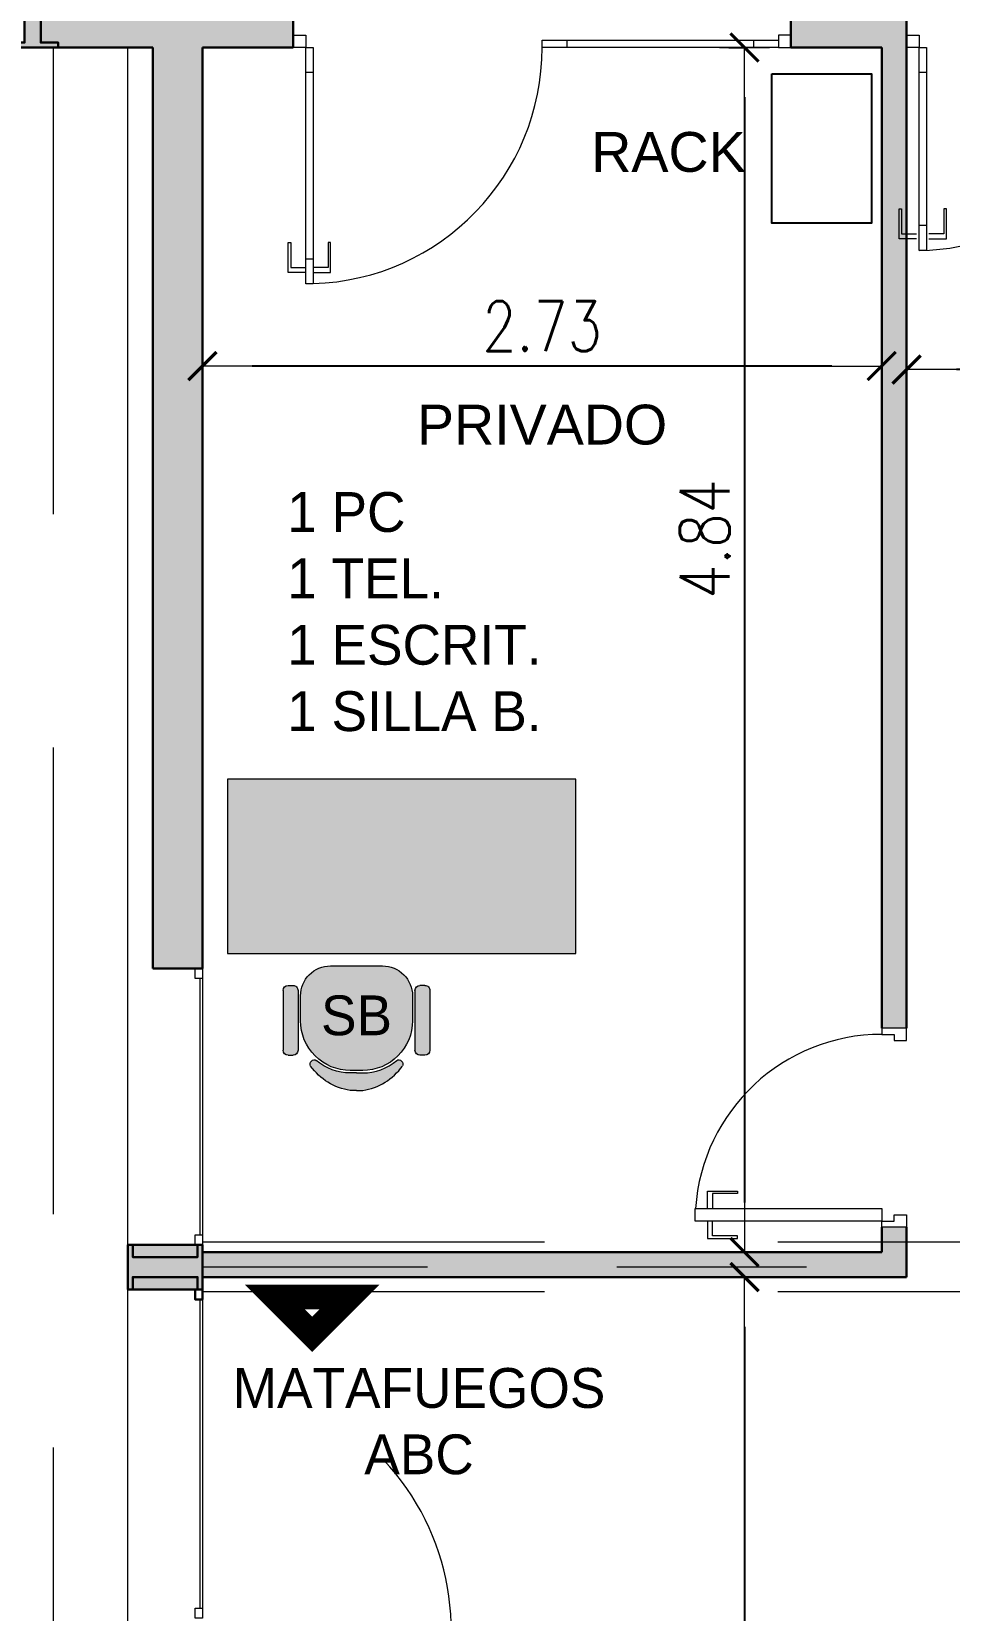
# Model space of a CAD drawing. Header units: millimetres. Extents: x 1972 to 5740, y 370 to 952.
# Drawn here: x 2718.49 to 2722.18, y 550.36 to 556.71 of the extents above; entities that cross this region are included whole.
import ezdxf

# ---------------------------------------------------------------- set-up
doc = ezdxf.new("R2010")
doc.units = ezdxf.units.MM
doc.header["$LTSCALE"] = 15
doc.linetypes.add('CENTER', pattern=[50.8, 31.75, -6.35, 6.35, -6.35])
doc.linetypes.add('DASHED2', pattern=[0.375, 0.25, -0.125])
for name, color, linetype, lineweight in [('000 ALE 01', 1, 'Continuous', 9), ('000 ALE CARPINTERIAS', 32, 'Continuous', 9), ('000 ALE COTAS', 223, 'Continuous', 9), ('000 ALE HATCH MUROS', 252, 'Continuous', 0), ('000 ALE LINEA DE MODULOS', 74, 'CENTER', 0), ('000 ALE TEXTO', 3, 'Continuous', 0), ('MUROS', 1, 'Continuous', 30)]:
    doc.layers.add(name, color=color, linetype=linetype, lineweight=lineweight)
for name, color, linetype, lineweight, true_color in [('000 ALE MOB HATCH', 8, 'Continuous', 0, 0x808080), ('000 ALE MOBILIARIO', 8, 'Continuous', 0, 0x808080), ('000 ALE PROYECCIONES', 253, 'DASHED2', 9, 0xa8a8a8)]:
    doc.layers.add(name, color=color, linetype=linetype, lineweight=lineweight, true_color=true_color)
doc.layers.add('Mobiliario', color=251, linetype='Continuous')
doc.styles.add('NGPTitulos100', font='arial.ttf', dxfattribs={"height": 0.5})
doc.styles.add('RR', font='ROMANS.shx', dxfattribs={"width": 0.8})
doc.dimstyles.new('ALE cota100', dxfattribs={"dimscale": 2, "dimtxt": 0.1, "dimasz": 0.1, "dimexe": 0, "dimexo": 0.1, "dimgap": 0.03, "dimtad": 1, "dimzin": 1, "dimdsep": 46, "dimtxsty": 'RR', "dimblk1": 'COTA_N', "dimblk2": 'COTA_N', "dimsah": 1, "dimcen": 0.09, "dimclrd": 256, "dimclre": 256, "dimclrt": 256, "dimadec": 0, "dimazin": 0, "dimtfac": 1, "dimtix": 1, "dimtmove": 0, "dimatfit": 3, "dimldrblk": 'COTA_N', "dimfxl": 1, "dimtolj": 1, "dimtzin": 0, "dimarcsym": 0})

# ---------------------------------------------------------------- blocks, each defined once
blk = doc.blocks.new('COTA_N')
for p, q in [((0, 0.5), (0, -0.5)), ((-1, 0), (0, 0))]:
    blk.add_line(p, q)
at = {"const_width": 0.065}
blk.add_lwpolyline([(0.141, 0.141), (0.283, 0.283), (0, 0), (-0.141, -0.141), (-0.283, -0.283)], dxfattribs=at)
blk = doc.blocks.new('*D93')
at = {"layer": '000 ALE COTAS', "lineweight": -2, "transparency": 16777216}
for p, q in [((2721.2894, 551.7029), (2721.3519, 551.7029)), ((2721.3519, 551.5029), (2721.3519, 547.0729)), ((2721.2894, 546.8729), (2721.3519, 546.8729))]:
    blk.add_line(p, q, dxfattribs=at)
at = {"layer": 'Defpoints', "color": 0, "transparency": 16777216}
for p in [(2721.4894, 551.7029), (2721.3519, 546.8729), (2721.4894, 546.8729)]:
    blk.add_point(p, dxfattribs=at)
at = {"layer": '000 ALE COTAS', "lineweight": -2, "transparency": 16777216, "xscale": 0.2, "yscale": 0.2, "zscale": 0.2}
for p, rotation in [((2721.3519, 551.7029), 90), ((2721.3519, 546.8729), 270)]:
    blk.add_blockref('COTA_N', p, dxfattribs=dict(at, rotation=rotation))
at = {"layer": '000 ALE COTAS', "transparency": 16777216, "insert": (2721.1919, 549.2879), "char_height": 0.2, "attachment_point": 5, "rotation": 90, "style": 'RR'}
blk.add_mtext('\\A1;4.83', dxfattribs=at)
blk = doc.blocks.new('*D85')
at = {"layer": '000 ALE COTAS', "lineweight": -2, "transparency": 16777216}
for p, q in [((2721.2894, 556.6429), (2721.3519, 556.6429)), ((2721.3519, 556.4429), (2721.3519, 552.0029)), ((2721.2894, 551.8029), (2721.3519, 551.8029))]:
    blk.add_line(p, q, dxfattribs=at)
at = {"layer": 'Defpoints', "color": 0, "transparency": 16777216}
for p in [(2721.4894, 556.6429), (2721.3519, 551.8029), (2721.4894, 551.8029)]:
    blk.add_point(p, dxfattribs=at)
at = {"layer": '000 ALE COTAS', "lineweight": -2, "transparency": 16777216, "xscale": 0.2, "yscale": 0.2, "zscale": 0.2}
for p, rotation in [((2721.3519, 556.6429), 90), ((2721.3519, 551.8029), 270)]:
    blk.add_blockref('COTA_N', p, dxfattribs=dict(at, rotation=rotation))
at = {"layer": '000 ALE COTAS', "transparency": 16777216, "insert": (2721.1919, 554.6679), "char_height": 0.2, "attachment_point": 5, "rotation": 90, "style": 'RR'}
blk.add_mtext('\\A1;4.84', dxfattribs=at)
blk = doc.blocks.new('*D87')
at = {"layer": '000 ALE COTAS', "lineweight": -2, "transparency": 16777216}
for p, q in [((2722.0032, 555.3989), (2722.0032, 555.349)), ((2723.7332, 555.3989), (2723.7332, 555.349)), ((2723.5332, 555.349), (2722.2032, 555.349))]:
    blk.add_line(p, q, dxfattribs=at)
at = {"layer": 'Defpoints', "color": 0, "transparency": 16777216}
for p in [(2722.0032, 555.349), (2722.0032, 555.1989), (2723.7332, 555.1989)]:
    blk.add_point(p, dxfattribs=at)
at = {"layer": '000 ALE COTAS', "lineweight": -2, "transparency": 16777216, "xscale": 0.2, "yscale": 0.2, "zscale": 0.2, "rotation": 180}
blk.add_blockref('COTA_N', (2722.0032, 555.349), dxfattribs=at)
at = {"layer": '000 ALE COTAS', "lineweight": -2, "transparency": 16777216, "xscale": 0.2, "yscale": 0.2, "zscale": 0.2}
blk.add_blockref('COTA_N', (2723.7332, 555.349), dxfattribs=at)
at = {"layer": '000 ALE COTAS', "transparency": 16777216, "insert": (2722.8682, 555.509), "char_height": 0.2, "attachment_point": 5, "style": 'RR'}
blk.add_mtext('\\A1;1.73', dxfattribs=at)
blk = doc.blocks.new('*D319')
at = {"layer": '000 ALE COTAS', "lineweight": -2, "transparency": 16777216}
for p, q in [((2719.1732, 555.3989), (2719.1732, 555.3632)), ((2721.9032, 555.3989), (2721.9032, 555.3632)), ((2721.7032, 555.3632), (2719.3732, 555.3632))]:
    blk.add_line(p, q, dxfattribs=at)
at = {"layer": 'Defpoints', "color": 0, "transparency": 16777216}
for p in [(2719.1732, 555.3632), (2719.1732, 555.1989), (2721.9032, 555.1989)]:
    blk.add_point(p, dxfattribs=at)
at = {"layer": '000 ALE COTAS', "lineweight": -2, "transparency": 16777216, "xscale": 0.2, "yscale": 0.2, "zscale": 0.2, "rotation": 180}
blk.add_blockref('COTA_N', (2719.1732, 555.3632), dxfattribs=at)
at = {"layer": '000 ALE COTAS', "lineweight": -2, "transparency": 16777216, "xscale": 0.2, "yscale": 0.2, "zscale": 0.2}
blk.add_blockref('COTA_N', (2721.9032, 555.3632), dxfattribs=at)
at = {"layer": '000 ALE COTAS', "transparency": 16777216, "insert": (2720.5382, 555.5232), "char_height": 0.2, "attachment_point": 5, "style": 'RR'}
blk.add_mtext('\\A1;2.73', dxfattribs=at)
blk = doc.blocks.new('A$C6E4A3011')
for p, q in [((0.1963, 0.59), (0.4363, 0.59)), ((0.1763, 0.57), (0.1763, 0.55)), ((0.1963, 0.53), (0.4363, 0.53)), ((0.4563, 0.57), (0.4563, 0.55)), ((0.1763, 0.02), (0.1763, 0.04)), ((0.1963, 0.06), (0.4363, 0.06)), ((0.4563, 0.02), (0.4563, 0.04)), ((0.1963, 0), (0.4363, 0))]:
    blk.add_line(p, q)
blk.add_lwpolyline([(0.3177, 0.52), (0.2177, 0.52, 0.414214), (0.0977, 0.4), (0.0977, 0.19, 0.414214), (0.2177, 0.07), (0.3177, 0.07, 0.414214), (0.5177, 0.27), (0.5177, 0.32, 0.414214)], format="xyb", close=True)
for points in [[(0.5277, 0.295), (0.5277, 0.32, 0.178789), (0.4772, 0.4565)], [(0.5977, 0.295), (0.5977, 0.32, 0.207449), (0.4998, 0.4794)], [(0.5277, 0.295), (0.5277, 0.27, -0.178789), (0.4772, 0.1335)], [(0.5977, 0.295), (0.5977, 0.27, -0.207449), (0.4998, 0.1106)]]:
    blk.add_lwpolyline(points, format="xyb")
for centre, radius, start, end in [((0.1963, 0.57), 0.02, 90, 180), ((0.4363, 0.57), 0.02, 0, 90), ((0.1963, 0.55), 0.02, 180, 270), ((0.4363, 0.55), 0.02, 270, 0), ((0.4921, 0.4644), 0.0169, 62.97951, 207.87245), ((0.4921, 0.1256), 0.0169, 152.12755, 297.02049), ((0.1963, 0.04), 0.02, 90, 180), ((0.1963, 0.02), 0.02, 180, 270), ((0.4363, 0.04), 0.02, 0, 90), ((0.4363, 0.02), 0.02, 270, 0)]:
    blk.add_arc(centre, radius, start, end)
blk = doc.blocks.new('1.4x0.7')
blk.add_lwpolyline([(-1.4, 0), (0, 0), (0, 0.7), (-1.4, 0.7), (-1.4, 0)])
at = {"extrusion": (0, 0, -1), "zscale": -1, "rotation": 270}
blk.add_blockref('A$C6E4A3011', (0.5859, 0.0477), dxfattribs=at)

msp = doc.modelspace()

# ---------------------------------------------------------------- hatches: boundary and pattern name
at = {"layer": '000 ALE HATCH MUROS', "transparency": 33554687}
h = msp.add_hatch(color=256, dxfattribs=at)
h.dxf.hatch_style = 1
h.paths.add_polyline_path([(2718.97324, 552.94292), (2719.17324, 552.94292), (2719.17324, 556.64292), (2719.53824, 556.64292), (2719.53824, 556.84292), (2718.52324, 556.84292), (2718.52324, 557.12331), (2718.59324, 557.12331), (2718.59324, 557.14331), (2718.38324, 557.14331), (2718.38324, 557.12331), (2718.45824, 557.12331), (2718.45824, 556.66292), (2718.38324, 556.66292), (2718.36324, 556.64292), (2718.97324, 556.64292)])
h = msp.add_hatch(color=256, dxfattribs=at)
h.dxf.hatch_style = 1
h.paths.add_polyline_path([(2721.90324, 552.70292), (2722.00324, 552.70292), (2722.00324, 556.84292), (2721.53824, 556.84288), (2721.53824, 556.64292), (2721.90324, 556.64292)])
h = msp.add_hatch(color=256, dxfattribs=at)
h.dxf.hatch_style = 1
h.paths.add_polyline_path([(2719.17324, 551.70292), (2722.00324, 551.70292), (2722.00324, 551.90292), (2721.90324, 551.90292), (2721.90324, 551.80292), (2719.17324, 551.80292)])
h = msp.add_hatch(color=256, dxfattribs=at)
h.dxf.hatch_style = 1
h.paths.add_polyline_path([(2718.87324, 551.65292), (2719.17324, 551.65292), (2719.17324, 551.83292), (2718.87324, 551.83292)])
at = {"layer": '000 ALE MOB HATCH', "true_color": 0xf7abae, "transparency": 33554687}
h = msp.add_hatch(color=241, dxfattribs=at)
h.dxf.hatch_style = 1
h.paths.add_polyline_path([(2720.67324, 553.00292), (2720.67324, 553.70292), (2719.27324, 553.70292), (2719.27324, 553.00292)])
at = {"layer": '000 ALE MOB HATCH', "true_color": 0x2776bb, "transparency": 33554687}
h = msp.add_hatch(color=152, dxfattribs=at)
h.dxf.hatch_style = 1
h.paths.add_polyline_path([(2720.01736, 552.73292), (2720.01736, 552.83292, 0.4142136), (2719.89736, 552.95292), (2719.68736, 552.95292, 0.4142136), (2719.56736, 552.83292), (2719.56736, 552.73292, 0.4142136), (2719.76736, 552.53292), (2719.81736, 552.53292, 0.4142136)])
h.paths.add_polyline_path([(2720.08736, 552.85432, 0.4142136), (2720.06736, 552.87432), (2720.04736, 552.87432, 0.4142136), (2720.02736, 552.85432), (2720.02736, 552.61432, 0.4142136), (2720.04736, 552.59432), (2720.06736, 552.59432, 0.4142136), (2720.08736, 552.61432)])
h.paths.add_polyline_path([(2719.97678, 552.55078, 0.7325123), (2719.95387, 552.57335, -0.1787887), (2719.81736, 552.52292), (2719.79236, 552.52292), (2719.76736, 552.52292, -0.1787887), (2719.63085, 552.57335, 0.7325123), (2719.60794, 552.55078, 0.2074493), (2719.76736, 552.45292), (2719.79236, 552.45292), (2719.81736, 552.45292, 0.2074493)])
h.paths.add_polyline_path([(2719.55736, 552.85432, 0.4142136), (2719.53736, 552.87432), (2719.51736, 552.87432, 0.4142136), (2719.49736, 552.85432), (2719.49736, 552.61432, 0.4142136), (2719.51736, 552.59432), (2719.53736, 552.59432, 0.4142136), (2719.55736, 552.61432)])

# ---------------------------------------------------------------- linework, layer by layer
at = {"layer": '000 ALE 01'}
for p, q in [((2722.00324, 552.70292), (2721.90324, 552.70292)), ((2722.00324, 551.90292), (2721.90324, 551.90292))]:
    msp.add_line(p, q, dxfattribs=at)
at = {"layer": '000 ALE CARPINTERIAS'}
for p, q in [((2718.87324, 546.82292), (2718.87324, 556.64292)), ((2719.53824, 556.69292), (2719.58824, 556.69292)), ((2719.58824, 556.64292), (2719.53824, 556.64292)), ((2719.58824, 556.69292), (2719.58824, 556.64292)), ((2720.63824, 556.67292), (2720.63824, 556.64292)), ((2721.38824, 556.67292), (2721.38824, 556.64292)), ((2721.53824, 556.69292), (2721.48824, 556.69292)), ((2721.48824, 556.69292), (2721.48824, 556.64292)), ((2721.48824, 556.64292), (2721.53824, 556.64292)), ((2722.00324, 556.69292), (2722.05324, 556.69292)), ((2722.05324, 556.64292), (2722.00324, 556.64292)), ((2722.05324, 556.69292), (2722.05324, 556.64292)), ((2719.61824, 556.54292), (2719.58824, 556.54292)), ((2722.08324, 556.54292), (2722.05324, 556.54292)), ((2722.08324, 555.92792), (2722.05324, 555.92792)), ((2719.61824, 555.79292), (2719.58824, 555.79292)), ((2719.16324, 552.90292), (2719.16324, 551.87292)), ((2719.17324, 552.90292), (2719.17324, 551.87292)), ((2721.90324, 552.70292), (2721.90324, 552.67792)), ((2722.00324, 552.65292), (2722.00324, 552.70292)), ((2721.90324, 552.67792), (2721.95324, 552.67792)), ((2721.95324, 552.67792), (2721.95324, 552.65292)), ((2721.95324, 552.65292), (2722.00324, 552.65292)), ((2721.95324, 551.92792), (2721.95324, 551.95292)), ((2721.95324, 551.95292), (2722.00324, 551.95292)), ((2722.00324, 551.95292), (2722.00324, 551.90292)), ((2721.90324, 551.90292), (2721.90324, 551.92792)), ((2721.90324, 551.92792), (2721.95324, 551.92792)), ((2719.16324, 551.61292), (2719.16324, 550.37292)), ((2719.17324, 551.61292), (2719.17324, 550.37292))]:
    msp.add_line(p, q, dxfattribs=at)
for points in [[(2719.61824, 556.64292), (2719.61824, 555.69292), (2719.58824, 555.69292), (2719.58824, 556.64292)], [(2720.53824, 556.67292), (2721.48824, 556.67292), (2721.48824, 556.64292), (2720.53824, 556.64292)]]:
    msp.add_lwpolyline(points, close=True, dxfattribs=at)
for points in [[(2722.08324, 556.64292), (2722.08324, 555.82792), (2722.05324, 555.82792), (2722.05324, 556.64292), (2722.08324, 556.64292)], [(2722.04324, 555.87417), (2721.97324, 555.87417), (2721.97324, 555.99417), (2721.98324, 555.99417), (2721.98324, 555.89417), (2722.04324, 555.89417)], [(2722.09324, 555.87417), (2722.16324, 555.87417), (2722.16324, 555.99417), (2722.15324, 555.99417), (2722.15324, 555.89417), (2722.09324, 555.89417)], [(2719.58824, 555.73917), (2719.51824, 555.73917), (2719.51824, 555.85917), (2719.52824, 555.85917), (2719.52824, 555.75917), (2719.58824, 555.75917)], [(2719.61824, 555.73917), (2719.68824, 555.73917), (2719.68824, 555.85917), (2719.67824, 555.85917), (2719.67824, 555.75917), (2719.61824, 555.75917)], [(2719.17324, 552.94292), (2719.17324, 552.90292), (2719.14324, 552.90292), (2719.14324, 552.94292), (2719.17324, 552.94292)], [(2721.20324, 551.97792), (2721.20324, 552.04792), (2721.32324, 552.04792), (2721.32324, 552.03792), (2721.22324, 552.03792), (2721.22324, 551.97792)], [(2721.90324, 551.92792), (2721.15324, 551.92792), (2721.15324, 551.97792), (2721.90324, 551.97792), (2721.90324, 551.92792)], [(2721.20324, 551.92792), (2721.20324, 551.85792), (2721.32324, 551.85792), (2721.32324, 551.86792), (2721.22324, 551.86792), (2721.22324, 551.92792)], [(2719.17324, 551.87292), (2719.17324, 551.83292), (2719.14324, 551.83292), (2719.14324, 551.87292), (2719.17324, 551.87292)], [(2719.17324, 550.37292), (2719.17324, 550.33292), (2719.14324, 550.33292), (2719.14324, 550.37292), (2719.17324, 550.37292)]]:
    msp.add_lwpolyline(points, dxfattribs=at)
for centre, radius, start, end in [((2719.58972, 556.64233), 0.94852, 271.723192, 0.03559), ((2722.05324, 556.64292), 0.815, 270, 0), ((2721.90324, 551.92792), 0.75, 90, 176.177446), ((2719.17324, 550.28292), 1, 270, 43.280869)]:
    msp.add_arc(centre, radius, start, end, dxfattribs=at)
at = {"layer": '000 ALE LINEA DE MODULOS', "ltscale": 0.008}
msp.add_lwpolyline([(2726.17324, 551.74292), (2719.17324, 551.74292)], dxfattribs=at)
at = {"layer": '000 ALE MOB HATCH', "color": 1, "true_color": 0xfe0101, "const_width": 0.1}
msp.add_lwpolyline([(2719.76408, 551.62258), (2719.46408, 551.62258), (2719.61408, 551.47258)], close=True, dxfattribs=at)
at = {"layer": '000 ALE PROYECCIONES', "ltscale": 0.5}
for points in [[(2718.57324, 556.64292), (2718.57324, 546.27292), (2725.41324, 546.27292)], [(2726.17324, 551.84292), (2719.17324, 551.84292)], [(2726.17324, 551.64292), (2719.17324, 551.64292)]]:
    msp.add_lwpolyline(points, dxfattribs=at)
at = {"layer": 'Mobiliario'}
msp.add_lwpolyline([(2721.46165, 556.5373), (2721.86165, 556.5373), (2721.86165, 555.9373), (2721.46165, 555.9373), (2721.46165, 556.5373)], dxfattribs=at)
at = {"layer": 'MUROS'}
for p, q in [((2719.53824, 556.84292), (2719.53824, 556.64292)), ((2721.53824, 556.84292), (2721.53826, 556.64292)), ((2722.00324, 556.84292), (2722.00324, 552.70292)), ((2718.97324, 552.94292), (2718.97324, 556.64292)), ((2718.97324, 552.94292), (2718.97324, 556.64292)), ((2719.17324, 552.94292), (2719.17324, 556.64292)), ((2721.53826, 556.64292), (2721.90324, 556.64292)), ((2721.90324, 556.64292), (2721.90324, 552.70292)), ((2719.17324, 552.94292), (2718.97324, 552.94292)), ((2721.90324, 551.90292), (2721.90324, 551.80292)), ((2722.00324, 551.90292), (2722.00324, 551.70292)), ((2718.89324, 551.83292), (2719.15324, 551.83292)), ((2721.90324, 551.80292), (2719.17324, 551.80292)), ((2722.00324, 551.70292), (2719.17324, 551.70292)), ((2718.89324, 551.65292), (2719.15324, 551.65292))]:
    msp.add_line(p, q, dxfattribs=at)
at = {"layer": 'MUROS', "linetype": 'Continuous', "ltscale": 0.001}
for p, q in [((2718.97324, 556.64292), (2718.59324, 556.64292)), ((2719.53824, 556.64292), (2719.17324, 556.64292))]:
    msp.add_line(p, q, dxfattribs=at)
for points in [[(2718.38324, 557.14331), (2718.59324, 557.14331), (2718.59324, 557.12331), (2718.52324, 557.12331), (2718.52324, 556.66292), (2718.59324, 556.66292), (2718.59324, 556.64292), (2718.38324, 556.64292), (2718.38324, 556.66292), (2718.45824, 556.66292), (2718.45824, 557.12331), (2718.38324, 557.12331), (2718.38324, 557.14331)], [(2718.87324, 551.83292), (2718.87324, 551.65292), (2718.89324, 551.65292), (2718.89324, 551.70292), (2719.15324, 551.70292), (2719.15324, 551.65292), (2719.17324, 551.65292), (2719.17324, 551.83292), (2719.15324, 551.83292), (2719.15324, 551.78292), (2718.89324, 551.78292), (2718.89324, 551.83292), (2718.87324, 551.83292)]]:
    msp.add_lwpolyline(points, close=True, dxfattribs=at)
at = {"layer": 'MUROS'}
msp.add_lwpolyline([(2719.17324, 551.65292), (2719.17324, 551.61292), (2719.14324, 551.61292), (2719.14324, 551.65292), (2719.17324, 551.65292)], dxfattribs=at)

# ---------------------------------------------------------------- block references
at = {"layer": '000 ALE MOBILIARIO', "color": 2}
msp.add_blockref('1.4x0.7', (2720.67324, 553.00292), dxfattribs=at)

# ---------------------------------------------------------------- texts
at = {"layer": '000 ALE TEXTO', "insert": (2721.04621, 556.22222), "char_height": 0.16, "attachment_point": 5, "style": 'NGPTitulos100'}
msp.add_mtext_dynamic_manual_height_columns('RACK', width=5.913436, gutter_width=2.5, heights=[0], dxfattribs=at)
at = {"layer": '000 ALE TEXTO', "insert": (2720.53824, 555.12671), "char_height": 0.16, "width": 2.73, "attachment_point": 5, "style": 'NGPTitulos100'}
msp.add_mtext('PRIVADO', dxfattribs=at)
at = {"layer": '000 ALE TEXTO', "char_height": 0.16}
for s, width, heights, insert, attachment_point in [('1 PC\\P1 TEL.\\P1 ESCRIT.\\P1 SILLA B.', 12.6341857, [4.04313], (2719.51357, 554.85663), 1), ('SB', 1.1443176, [0.96701], (2719.79236, 552.75322), 5), ('MATAFUEGOS ABC', 1.3415665, [3.06351], (2720.04363, 551.12281), 5)]:
    msp.add_mtext_dynamic_manual_height_columns(s, width=width, gutter_width=12.5, heights=heights, dxfattribs=dict(at, insert=insert, attachment_point=attachment_point))

# ---------------------------------------------------------------- dimensions: what is measured, and where the dimension line sits
at = {"layer": '000 ALE COTAS'}
dim = msp.add_linear_dim(base=(2721.35188, 551.80292), p1=(2721.48936, 556.64292), p2=(2721.48936, 551.80292), angle=270, dimstyle='ALE cota100', dxfattribs=at)
dim.commit()
dim.dimension.update_dxf_attribs({"geometry": '*D85', "text_midpoint": (2721.35188, 554.66792), "dimtype": 161})
dim = msp.add_linear_dim(base=(2719.17324, 555.36317), p1=(2721.90324, 555.19886), p2=(2719.17324, 555.19886), dimstyle='ALE cota100', dxfattribs=at)
dim.commit()
dim.dimension.update_dxf_attribs({"geometry": '*D319', "text_midpoint": (2720.53824, 555.52317)})
for p1, p2, distance, picture, middle in [((2723.73324, 555.19886), (2722.00324, 555.19886), -0.15018, '*D87', (2722.86824, 555.50903)), ((2721.48936, 551.70292), (2721.48936, 546.87292), -0.13748, '*D93', (2721.19188, 549.28792))]:
    dim = msp.add_aligned_dim(p1=p1, p2=p2, distance=distance, dimstyle='ALE cota100', dxfattribs=at)
    dim.commit()
    dim.dimension.update_dxf_attribs({"geometry": picture, "text_midpoint": middle})

doc.saveas('drawing.dxf')
